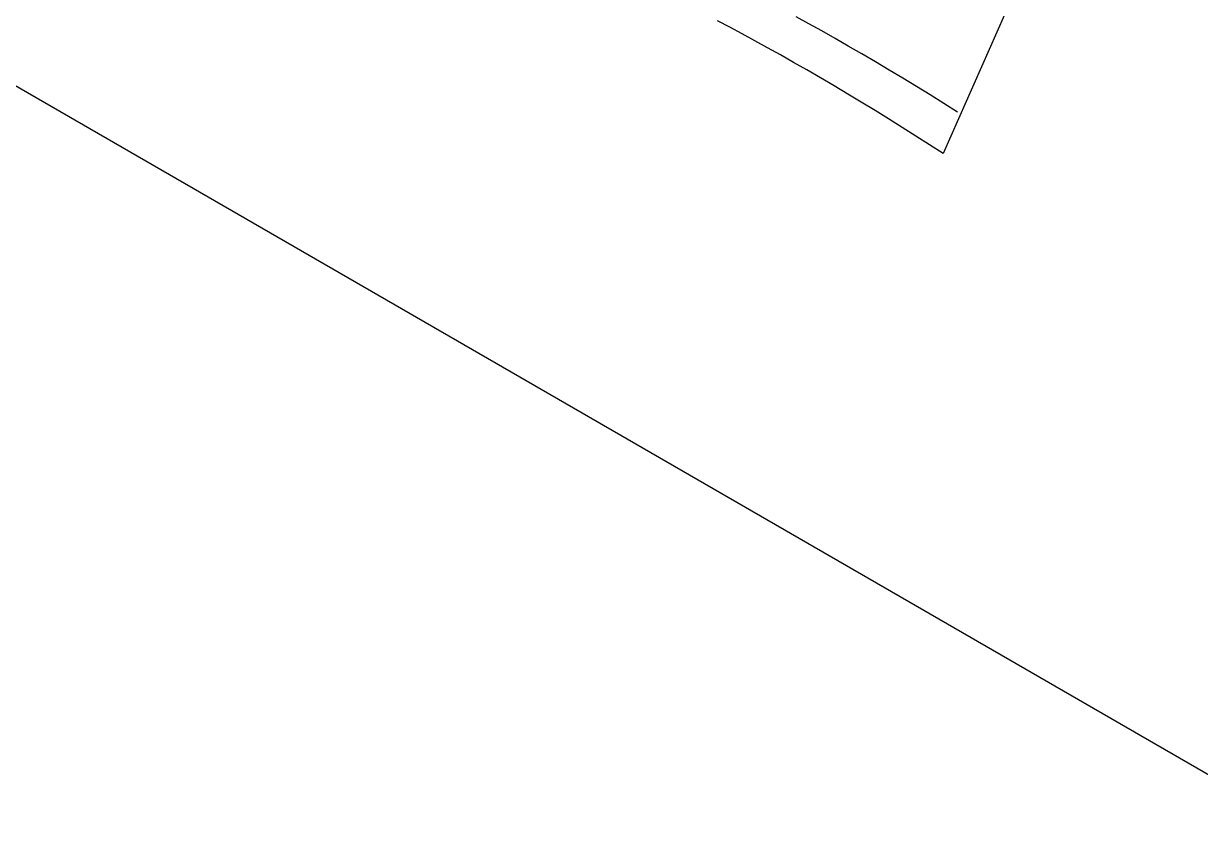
# Model space of a CAD drawing. Header units: millimetres. Extents: x -105 to 105, y -148 to 148.
# Drawn here: x 59.186 to 61.191, y -66.081 to -64.728 of the extents above; entities that cross this region are included whole.
import ezdxf

# ---------------------------------------------------------------- set-up
doc = ezdxf.new("R2010")
doc.units = ezdxf.units.MM
doc.layers.get('0').update_dxf_attribs({"lineweight": 18})

msp = doc.modelspace()

# ---------------------------------------------------------------- linework, layer by layer
at = {"color": 7, "lineweight": 30, "ltscale": 0.314351}
msp.add_line((63.2286, -67.176), (52.3391, -60.889), dxfattribs=at)
at = {"color": 7, "lineweight": 30, "ltscale": 0.02956}
msp.add_line((61.2311, -63.8679), (60.7523, -64.949), dxfattribs=at)
at = {"color": 7, "lineweight": 30, "ltscale": 0.000590569}
msp.add_line((60.3886, -64.7338), (60.3677, -64.7228), dxfattribs=at)
at = {"color": 7, "lineweight": 30, "ltscale": 0.000621137}
msp.add_line((60.5237, -64.728), (60.502, -64.716), dxfattribs=at)
at = {"color": 7, "lineweight": 30, "ltscale": 0.000600905}
msp.add_line((60.4098, -64.7451), (60.3886, -64.7338), dxfattribs=at)
at = {"color": 7, "lineweight": 30, "ltscale": 0.000611085}
msp.add_line((60.4313, -64.7568), (60.4098, -64.7451), dxfattribs=at)
at = {"color": 7, "lineweight": 30, "ltscale": 0.000631361}
msp.add_line((60.5458, -64.7403), (60.5237, -64.728), dxfattribs=at)
at = {"color": 7, "lineweight": 30, "ltscale": 0.00064146}
msp.add_line((60.5681, -64.7529), (60.5458, -64.7403), dxfattribs=at)
at = {"color": 7, "lineweight": 30, "ltscale": 0.000620953}
msp.add_line((60.453, -64.7688), (60.4313, -64.7568), dxfattribs=at)
at = {"color": 7, "lineweight": 30, "ltscale": 0.000651724}
msp.add_line((60.5907, -64.7659), (60.5681, -64.7529), dxfattribs=at)
at = {"color": 7, "lineweight": 30, "ltscale": 0.000671424}
for p, q in [((60.614, -64.7794), (60.5907, -64.7659)), ((60.5432, -64.8202), (60.52, -64.8067))]:
    msp.add_line(p, q, dxfattribs=at)
at = {"color": 7, "lineweight": 30, "ltscale": 0.000631214}
msp.add_line((60.4751, -64.7811), (60.453, -64.7688), dxfattribs=at)
at = {"color": 7, "lineweight": 30, "ltscale": 0.000641604}
msp.add_line((60.4974, -64.7937), (60.4751, -64.7811), dxfattribs=at)
at = {"color": 7, "lineweight": 30, "ltscale": 0.000674063}
msp.add_line((60.6372, -64.7931), (60.614, -64.7794), dxfattribs=at)
at = {"color": 7, "lineweight": 30, "ltscale": 0.000651914}
msp.add_line((60.52, -64.8067), (60.4974, -64.7937), dxfattribs=at)
at = {"color": 7, "lineweight": 30, "ltscale": 0.000675483}
msp.add_line((60.6604, -64.8069), (60.6372, -64.7931), dxfattribs=at)
at = {"color": 7, "lineweight": 30, "ltscale": 0.000677834}
msp.add_line((60.6836, -64.8209), (60.6604, -64.8069), dxfattribs=at)
at = {"color": 7, "lineweight": 30, "ltscale": 0.00067387}
msp.add_line((60.5665, -64.8339), (60.5432, -64.8202), dxfattribs=at)
at = {"color": 7, "lineweight": 30, "ltscale": 0.000680136}
msp.add_line((60.7069, -64.835), (60.6836, -64.8209), dxfattribs=at)
at = {"color": 7, "lineweight": 30, "ltscale": 0.000675678}
msp.add_line((60.5897, -64.8477), (60.5665, -64.8339), dxfattribs=at)
at = {"color": 7, "lineweight": 30, "ltscale": 0.000677637}
msp.add_line((60.6129, -64.8617), (60.5897, -64.8477), dxfattribs=at)
at = {"color": 7, "lineweight": 30, "ltscale": 0.000682002}
msp.add_line((60.7301, -64.8493), (60.7069, -64.835), dxfattribs=at)
at = {"color": 7, "lineweight": 30, "ltscale": 0.00067981}
msp.add_line((60.6362, -64.8758), (60.6129, -64.8617), dxfattribs=at)
at = {"color": 7, "lineweight": 30, "ltscale": 0.000684213}
for p, q in [((60.7533, -64.8638), (60.7301, -64.8493)), ((60.6826, -64.9046), (60.6594, -64.8901))]:
    msp.add_line(p, q, dxfattribs=at)
at = {"color": 7, "lineweight": 30, "ltscale": 0.000686765}
msp.add_line((60.7766, -64.8784), (60.7533, -64.8638), dxfattribs=at)
at = {"color": 7, "lineweight": 30, "ltscale": 0.000682527}
msp.add_line((60.6594, -64.8901), (60.6362, -64.8758), dxfattribs=at)
at = {"color": 7, "lineweight": 30, "ltscale": 0.000686562}
msp.add_line((60.7059, -64.9193), (60.6826, -64.9046), dxfattribs=at)
at = {"color": 7, "lineweight": 30, "ltscale": 0.00068869}
msp.add_line((60.7291, -64.9341), (60.7059, -64.9193), dxfattribs=at)
at = {"color": 7, "lineweight": 30, "ltscale": 0.000690749}
msp.add_line((60.7523, -64.949), (60.7291, -64.9341), dxfattribs=at)

doc.saveas('drawing.dxf')
